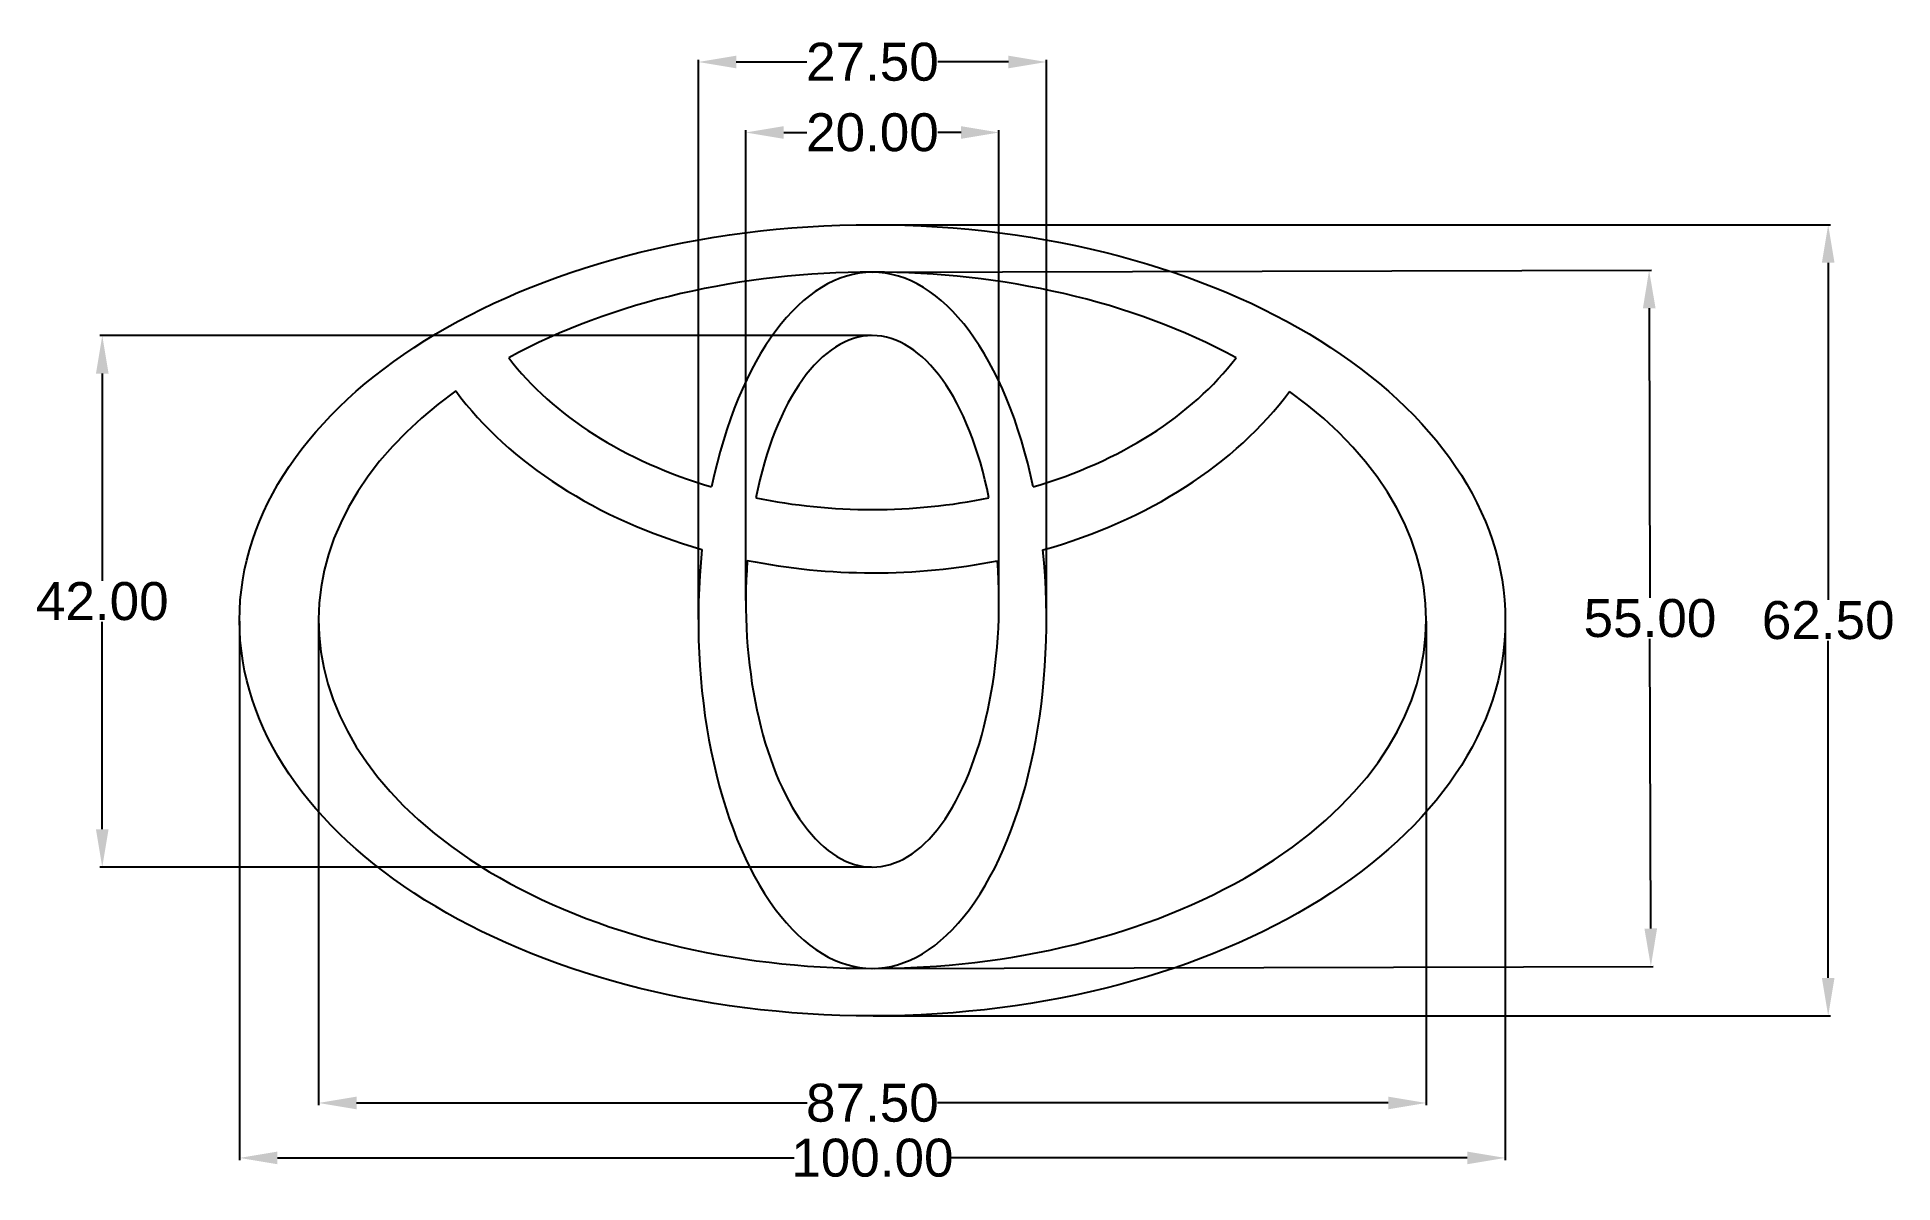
# Model space of a CAD drawing. Header units: inches. Extents: x 39 to 186, y -51 to 39.
import ezdxf

# ---------------------------------------------------------------- set-up
doc = ezdxf.new("R2010")
doc.units = ezdxf.units.IN
doc.header["$MEASUREMENT"] = 0
doc.styles.get("Standard").update_dxf_attribs({"font": 'arial.ttf'})
doc.dimstyles.get("Standard").update_dxf_attribs({"dimtxt": 3, "dimasz": 3, "dimexe": 0.18, "dimexo": 0.0625, "dimgap": 0.09, "dimtad": 0, "dimtih": 1, "dimtoh": 1, "dimzin": 0, "dimdsep": 46, "dimtxsty": 'Standard', "dimcen": 0.09, "dimclrd": 2, "dimclre": 2, "dimclrt": 2, "dimadec": 0, "dimazin": 0, "dimtfac": 1, "dimtofl": 0, "dimtmove": 0, "dimatfit": 3, "dimfxl": 1, "dimtfillclr": 2, "dimtolj": 1, "dimtzin": 0, "dimarcsym": 0})

# ---------------------------------------------------------------- blocks, each defined once
blk = doc.blocks.new('*D12')
at = {"color": 2, "lineweight": -2, "transparency": 16777216}
for p, q in [((55.06, -7.06), (55.06, -49.65)), ((155.06, -7.06), (155.06, -49.65)), ((58.06, -49.47), (98.89, -49.47)), ((152.06, -49.47), (111.23, -49.47))]:
    blk.add_line(p, q, dxfattribs=at)
at = {"color": 2, "transparency": 16777216}
for points in [[(58.06, -48.97), (58.06, -49.97), (55.06, -49.47)], [(152.06, -48.97), (152.06, -49.97), (155.06, -49.47)]]:
    blk.add_solid(points, dxfattribs=at)
at = {"layer": 'Defpoints', "color": 0, "transparency": 16777216}
for p in [(55.06, -7), (155.06, -7), (55.06, -49.47)]:
    blk.add_point(p, dxfattribs=at)
at = {"color": 2, "transparency": 16777216, "insert": (105.06, -49.47), "char_height": 3, "attachment_point": 5}
blk.add_mtext('\\A1;100.00', dxfattribs=at)
blk = doc.blocks.new('*D13')
at = {"color": 2, "lineweight": -2, "transparency": 16777216}
for p, q in [((61.31, -7.06), (61.31, -45.31)), ((148.81, -7.06), (148.81, -45.31)), ((64.31, -45.13), (99.91, -45.13)), ((145.81, -45.13), (110.21, -45.13))]:
    blk.add_line(p, q, dxfattribs=at)
at = {"color": 2, "transparency": 16777216}
for points in [[(64.31, -44.63), (64.31, -45.63), (61.31, -45.13)], [(145.81, -44.63), (145.81, -45.63), (148.81, -45.13)]]:
    blk.add_solid(points, dxfattribs=at)
at = {"layer": 'Defpoints', "color": 0, "transparency": 16777216}
for p in [(61.31, -7), (148.81, -7), (61.31, -45.13)]:
    blk.add_point(p, dxfattribs=at)
at = {"color": 2, "transparency": 16777216, "insert": (105.06, -45.13), "char_height": 3, "attachment_point": 5}
blk.add_mtext('\\A1;87.50', dxfattribs=at)
blk = doc.blocks.new('*D14')
at = {"color": 2, "lineweight": -2, "transparency": 16777216}
for p, q in [((91.31, -6.94), (91.31, 37.29)), ((94.31, 37.11), (99.89, 37.11)), ((115.81, 37.11), (110.23, 37.11)), ((118.81, -6.94), (118.81, 37.29))]:
    blk.add_line(p, q, dxfattribs=at)
at = {"color": 2, "transparency": 16777216}
for points in [[(94.31, 37.61), (94.31, 36.61), (91.31, 37.11)], [(115.81, 37.61), (115.81, 36.61), (118.81, 37.11)]]:
    blk.add_solid(points, dxfattribs=at)
at = {"layer": 'Defpoints', "color": 0, "transparency": 16777216}
for p in [(118.81, 37.11), (91.31, -7), (118.81, -7)]:
    blk.add_point(p, dxfattribs=at)
at = {"color": 2, "transparency": 16777216, "insert": (105.06, 37.11), "char_height": 3, "attachment_point": 5}
blk.add_mtext('\\A1;27.50', dxfattribs=at)
blk = doc.blocks.new('*D15')
at = {"color": 2, "lineweight": -2, "transparency": 16777216}
for p, q in [((95.06, -5.44), (95.06, 31.72)), ((98.06, 31.54), (99.89, 31.54)), ((112.06, 31.54), (110.23, 31.54)), ((115.06, -5.44), (115.06, 31.72))]:
    blk.add_line(p, q, dxfattribs=at)
at = {"color": 2, "transparency": 16777216}
for points in [[(98.06, 32.04), (98.06, 31.04), (95.06, 31.54)], [(112.06, 32.04), (112.06, 31.04), (115.06, 31.54)]]:
    blk.add_solid(points, dxfattribs=at)
at = {"layer": 'Defpoints', "color": 0, "transparency": 16777216}
for p in [(95.06, 31.54), (95.06, -5.5), (115.06, -5.5)]:
    blk.add_point(p, dxfattribs=at)
at = {"color": 2, "transparency": 16777216, "insert": (105.06, 31.54), "char_height": 3, "attachment_point": 5}
blk.add_mtext('\\A1;20.00', dxfattribs=at)
blk = doc.blocks.new('*D16')
at = {"color": 2, "lineweight": -2, "transparency": 16777216}
for p, q in [((105.12, 24.25), (180.75, 24.25)), ((180.57, 21.25), (180.57, -5.38)), ((180.57, -35.25), (180.57, -8.62)), ((105.12, -38.25), (180.75, -38.25))]:
    blk.add_line(p, q, dxfattribs=at)
at = {"color": 2, "transparency": 16777216}
for points in [[(180.07, 21.25), (181.07, 21.25), (180.57, 24.25)], [(180.07, -35.25), (181.07, -35.25), (180.57, -38.25)]]:
    blk.add_solid(points, dxfattribs=at)
at = {"layer": 'Defpoints', "color": 0, "transparency": 16777216}
for p in [(105.06, 24.25), (105.06, -38.25), (180.57, -38.25)]:
    blk.add_point(p, dxfattribs=at)
at = {"color": 2, "transparency": 16777216, "insert": (180.57, -7), "char_height": 3, "attachment_point": 5}
blk.add_mtext('\\A1;62.50', dxfattribs=at)
blk = doc.blocks.new('*D17')
at = {"color": 2, "lineweight": -2, "transparency": 16777216}
for p, q in [((105.09, 20.5), (166.6, 20.66)), ((166.43, 17.65), (166.49, -5.22)), ((166.55, -31.34), (166.49, -8.47)), ((105.23, -34.5), (166.74, -34.34))]:
    blk.add_line(p, q, dxfattribs=at)
at = {"color": 2, "transparency": 16777216}
for points in [[(166.93, 17.66), (165.93, 17.65), (166.42, 20.65)], [(167.05, -31.34), (166.05, -31.35), (166.56, -34.34)]]:
    blk.add_solid(points, dxfattribs=at)
at = {"layer": 'Defpoints', "color": 0, "transparency": 16777216}
for p in [(166.42, 20.65), (105.03, 20.5), (105.17, -34.5)]:
    blk.add_point(p, dxfattribs=at)
at = {"color": 2, "transparency": 16777216, "insert": (166.49, -6.84), "char_height": 3, "attachment_point": 5}
blk.add_mtext('\\A1;55.00', dxfattribs=at)
blk = doc.blocks.new('*D18')
at = {"color": 2, "lineweight": -2, "transparency": 16777216}
for p, q in [((105, 15.5), (44.04, 15.5)), ((44.22, 12.5), (44.22, -3.88)), ((44.22, -23.5), (44.22, -7.12)), ((105, -26.5), (44.04, -26.5))]:
    blk.add_line(p, q, dxfattribs=at)
at = {"color": 2, "transparency": 16777216}
for points in [[(43.72, 12.5), (44.72, 12.5), (44.22, 15.5)], [(43.72, -23.5), (44.72, -23.5), (44.22, -26.5)]]:
    blk.add_solid(points, dxfattribs=at)
at = {"layer": 'Defpoints', "color": 0, "transparency": 16777216}
for p in [(105.06, 15.5), (44.22, -26.5), (105.06, -26.5)]:
    blk.add_point(p, dxfattribs=at)
at = {"color": 2, "transparency": 16777216, "insert": (44.22, -5.5), "char_height": 3, "attachment_point": 5}
blk.add_mtext('\\A1;42.00', dxfattribs=at)

msp = doc.modelspace()

# ---------------------------------------------------------------- linework, layer by layer
msp.add_ellipse((105.06, -6.998), major_axis=(50, 0), ratio=0.625)
for centre, major_axis, ratio, start_param, end_param in [((105.06, -6.998), (43.75, 0), 0.6285714, 7.1374358, 8.5705275), ((105.06, -6.998), (0, 27.5), 0.5, 5.1056889, 7.4606817), ((105.06, -5.498), (0, 21), 0.4761905, 5.1121257, 7.4542449), ((105.06, 24.252), (32.5, 0), 0.6923077, 9.910941, 10.5941012), ((105.06, 24.252), (32.5, 0), 0.6923077, 11.3970474, 12.0802076), ((105.06, -6.998), (43.75, 0), 0.6285714, 2.4222787, 7.0008033), ((105.06, 24.252), (37.5, -0.124), 0.7333333, 9.9270959, 10.6308352), ((105.06, 24.252), (37.5, -0.124), 0.7333333, 11.3652927, 12.0716373), ((105.06, 24.252), (32.5, 0), 0.6923077, 10.7082003, 11.2829483), ((105.06, -6.998), (0, 27.5), 0.5, 1.3655954, 4.9161016), ((105.06, -5.498), (0, 21), 0.4761905, 1.4160466, 4.8657011), ((105.06, 24.252), (37.5, -0.124), 0.7333333, 10.731376, 11.2646942)]:
    msp.add_ellipse(centre, major_axis=major_axis, ratio=ratio, start_param=start_param, end_param=end_param)

# ---------------------------------------------------------------- dimensions: what is measured, and where the dimension line sits
for base, p1, p2, picture, middle in [((118.81, 37.107), (91.31, -6.998), (118.81, -6.998), '*D14', (105.06, 37.107)), ((95.06, 31.543), (115.06, -5.498), (95.06, -5.498), '*D15', (105.06, 31.543)), ((55.06, -49.474), (155.06, -6.998), (55.06, -6.998), '*D12', (105.06, -49.474)), ((61.31, -45.132), (148.81, -6.998), (61.31, -6.998), '*D13', (105.06, -45.132))]:
    dim = msp.add_linear_dim(base=base, p1=p1, p2=p2, dimstyle='Standard')
    dim.commit()
    dim.dimension.update_dxf_attribs({"geometry": picture, "text_midpoint": middle})
for p1, p2, distance, picture, middle in [((105.06, 24.252), (105.06, -38.248), 75.508, '*D16', (180.568, -6.998)), ((105.167, -34.497), (105.03, 20.502), -61.392, '*D17', (166.49, -6.845))]:
    dim = msp.add_aligned_dim(p1=p1, p2=p2, distance=distance, dimstyle='Standard')
    dim.commit()
    dim.dimension.update_dxf_attribs({"geometry": picture, "text_midpoint": middle})
dim = msp.add_linear_dim(base=(44.219, -26.498), p1=(105.06, 15.502), p2=(105.06, -26.498), angle=90, dimstyle='Standard')
dim.commit()
dim.dimension.update_dxf_attribs({"geometry": '*D18', "text_midpoint": (44.219, -5.498)})

doc.saveas('drawing.dxf')
